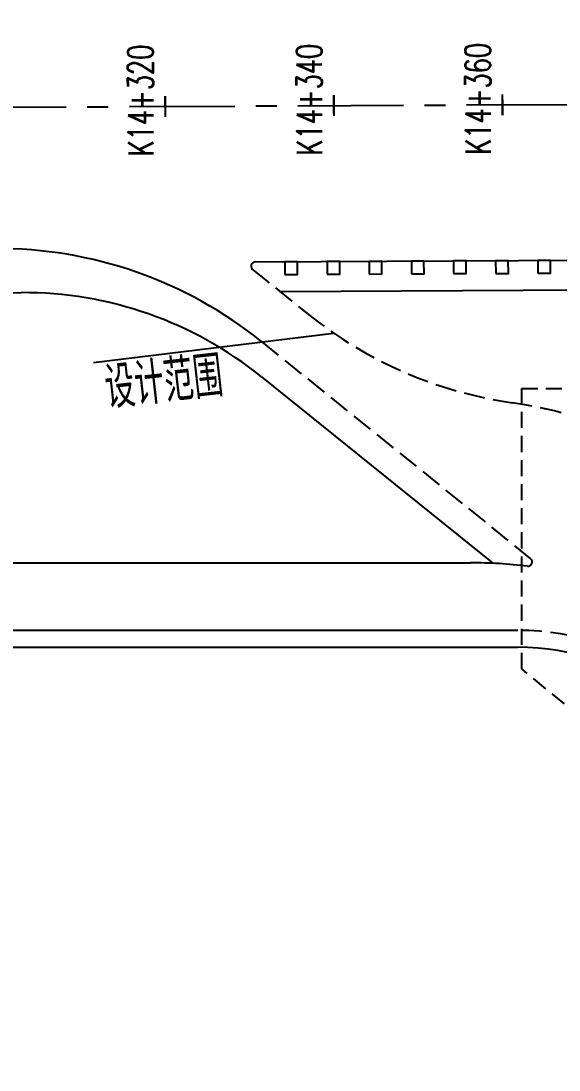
# Model space of a CAD drawing. Extents: x 113363 to 119694, y 18926 to 19620.
# Drawn here: x 118470.1 to 118533.9, y 19174 to 19298.4 of the extents above; entities that cross this region are included whole.
import ezdxf
from ezdxf.enums import TextEntityAlignment as Align

# ---------------------------------------------------------------- set-up
doc = ezdxf.new("R2010")
doc.units = 0
for name, pattern in [('CENTER', [2, 1.25, -0.25, 0.25, -0.25]), ('CONTINOUS', [0]), ('DASH', [0.35, 0.25, -0.1]), ('HIDDEN', [9.525, 6.35, -3.175])]:
    doc.linetypes.add(name, pattern=pattern)
for name, color, linetype in [('AXIS', 2, 'Continuous'), ('FW', 4, 'Continuous'), ('SGFW', 4, 'Continuous'), ('SZ-ZH-DIM', 7, 'Continuous'), ('人行道', 1, 'Continuous'), ('地下商业', 7, 'Continuous'), ('树池绿化', 3, 'Continuous'), ('立道牙', 5, 'Continuous')]:
    doc.layers.add(name, color=color, linetype=linetype)
doc.styles.add('hysztext', font='txtd.shx', dxfattribs={"width": 0.7, "bigfont": 'hztxt.shx'})
doc.styles.add('HZTXT', font='ROMANS', dxfattribs={"width": 0.75, "bigfont": 'HZTXT'})

# ---------------------------------------------------------------- blocks, each defined once
blk = doc.blocks.new('11')
at = {"layer": '树池绿化', "linetype": 'CONTINOUS'}
blk.add_lwpolyline([(0, 0), (1.5, 0), (1.5, 1.5), (0, 1.5)], close=True, dxfattribs=at)

msp = doc.modelspace()

# ---------------------------------------------------------------- linework, layer by layer
at = {"layer": 'AXIS', "color": 211, "linetype": 'CENTER', "ltscale": 10}
msp.add_line((113543.008, 19263.619), (119536.495, 19293.532), dxfattribs=at)
at = {"layer": 'FW', "linetype": 'CONTINOUS'}
msp.add_line((118478.707, 19257.927), (118507.175, 19261.405), dxfattribs=at)
at = {"layer": 'SZ-ZH-DIM'}
for points in [[(118487.196, 19289.545, 0.25, 0.25, 0), (118487.208, 19287.045, 0.25, 0.25, 0)], [(118507.196, 19289.645, 0.25, 0.25, 0), (118507.208, 19287.145, 0.25, 0.25, 0)], [(118527.195, 19289.745, 0.25, 0.25, 0), (118527.208, 19287.245, 0.25, 0.25, 0)]]:
    msp.add_lwpolyline(points, format="xyseb", dxfattribs=at)
at = {"layer": '人行道', "ltscale": 10}
for p, q in [((118500.787, 19266.363), (118602.966, 19266.873)), ((118405.158, 19265.885), (118470.132, 19266.21)), ((118498.605, 19256.239), (118526.047, 19234.109)), ((118387, 19224.168), (118520.723, 19224.168)), ((118387, 19224.168), (118529.032, 19224.168))]:
    msp.add_line(p, q, dxfattribs=at)
for centre, radius, start, end in [((118470.356, 19221.21), 45, 51.11529, 90.28596), ((118529.032, 19196.168), 28, 51.10902, 90)]:
    msp.add_arc(centre, radius, start, end, dxfattribs=at)
at = {"layer": '地下商业', "color": 6, "linetype": 'HIDDEN', "ltscale": 0.3}
msp.add_lwpolyline([(118697.278, 19314.687), (118643.765, 19314.427), (118643.765, 19263.049), (118741.066, 19263.049), (118741.066, 19241.649), (118677.266, 19241.649), (118677.266, 19236.149), (118618.667, 19236.054), (118618.666, 19174.02), (118587.668, 19174.02), (118529.478, 19221.592), (118529.479, 19254.841), (118579.267, 19254.91), (118579.267, 19254.91), (118579.267, 19254.91), (118579.27, 19250.47), (118613.866, 19250.47), (118613.866, 19263.049), (118636.766, 19263.049), (118636.766, 19314.393), (118621.532, 19314.318)], dxfattribs=at)
at = {"layer": '立道牙', "ltscale": 10}
for p, q in [((118497.879, 19269.848), (118599.875, 19270.357)), ((118532.161, 19252.464), (118532.356, 19252.42))]:
    msp.add_line(p, q, dxfattribs=at)
at = {"layer": '立道牙', "linetype": 'DASH', "ltscale": 10}
for p, q in [((118497.567, 19268.959), (118504.054, 19263.728)), ((118498.665, 19260.365), (118530.54, 19234.66))]:
    msp.add_line(p, q, dxfattribs=at)
at = {"layer": '立道牙'}
for p, q in [((118388, 19234.168), (118523.421, 19234.168)), ((118388, 19226.168), (118529.032, 19226.168))]:
    msp.add_line(p, q, dxfattribs=at)
at = {"layer": '立道牙', "ltscale": 10}
for centre, radius, start, end in [((118467.278, 19221.445), 50, 51.11529, 90.28596), ((118530.226, 19234.271), 0.5, 263.31951, 51.11529), ((118523.421, 19176.168), 58, 83.31951, 90)]:
    msp.add_arc(centre, radius, start, end, dxfattribs=at)
at = {"layer": '立道牙', "linetype": 'ByBlock', "ltscale": 10}
msp.add_arc((118497.881, 19269.348), 0.5, 90.28596, 231.11529, dxfattribs=at)
at = {"layer": '立道牙', "linetype": 'DASH', "ltscale": 10}
for centre, radius, start, end in [((118535.442, 19302.649), 50, 231.11529, 261.90161), ((118521.354, 19203.646), 50, 51.10902, 81.90161), ((118529.032, 19196.168), 30, 51.10902, 90)]:
    msp.add_arc(centre, radius, start, end, dxfattribs=at)

# ---------------------------------------------------------------- block references
at = {"linetype": 'ByBlock', "rotation": 0.2859569522687953}
for p in [(118501.4, 19268.366), (118506.4, 19268.391), (118511.4, 19268.416), (118516.4, 19268.441), (118521.4, 19268.466), (118526.4, 19268.491), (118531.4, 19268.516)]:
    msp.add_blockref('11', p, dxfattribs=at)

# ---------------------------------------------------------------- texts
at = {"layer": 'SGFW', "linetype": 'Continuous', "style": 'HZTXT', "width": 0.7}
msp.add_text('设计范围', height=5, rotation=6.43583, dxfattribs=at).set_placement((118480.366, 19252.374, 145))
at = {"layer": 'SZ-ZH-DIM', "style": 'hysztext', "width": 0.7}
for s, p in [(' K14+320', (118486.702, 19288.293)), (' K14+340', (118506.702, 19288.393)), (' K14+360', (118526.702, 19288.492))]:
    msp.add_text(s, height=3, rotation=90.28596, dxfattribs=at).set_placement(p, align=Align.BOTTOM_CENTER)

doc.saveas('drawing.dxf')
